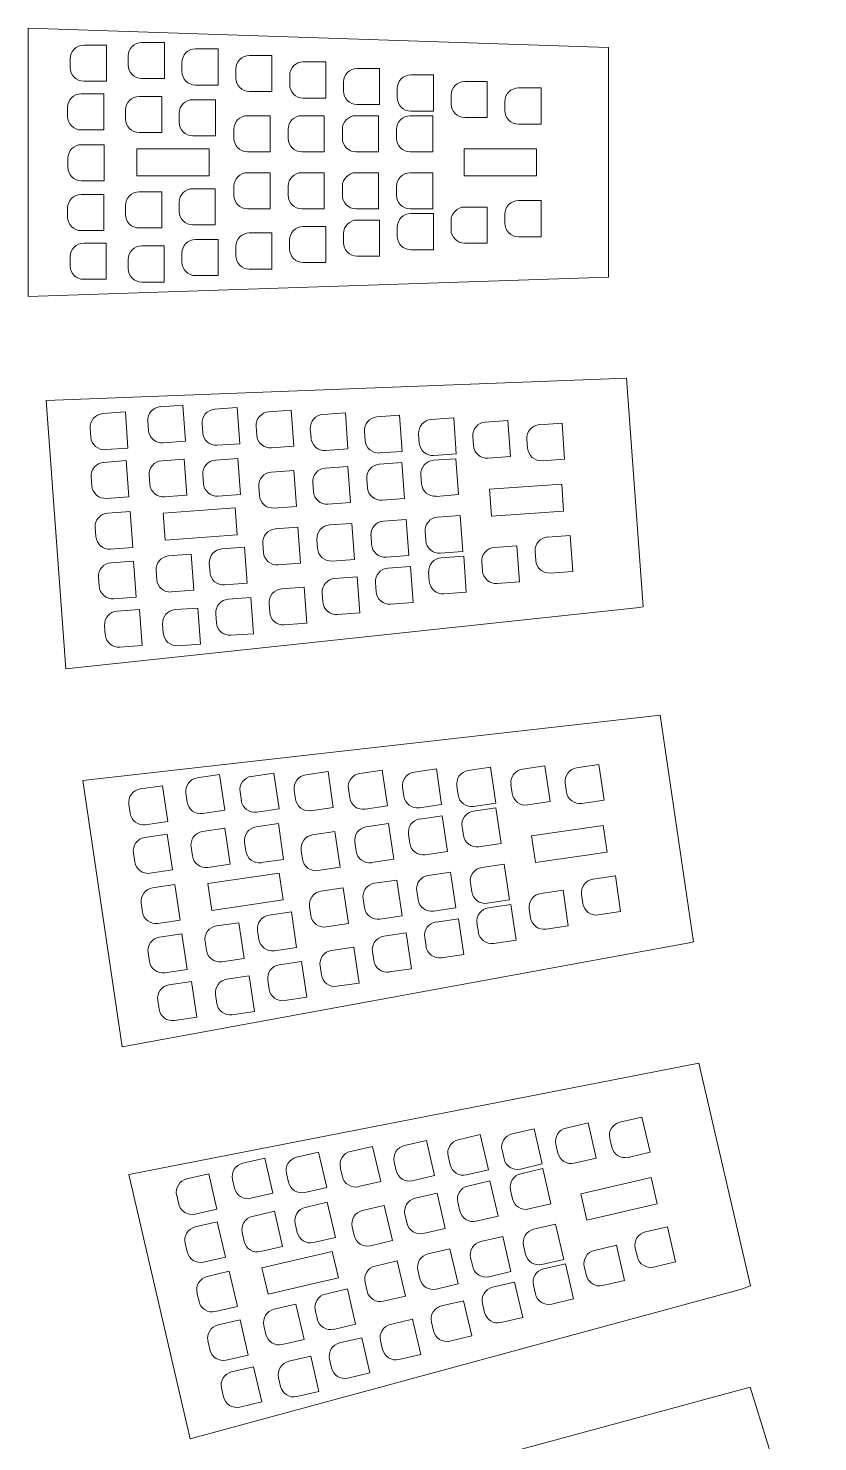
# Model space of a CAD drawing. Header units: millimetres. Extents: x -84 to 575, y 84 to 995.
# Drawn here: x -83.8 to 3.6, y 372.3 to 528.7 of the extents above; entities that cross this region are included whole.
import ezdxf

# ---------------------------------------------------------------- set-up
doc = ezdxf.new("R2010")
doc.units = ezdxf.units.MM

msp = doc.modelspace()

# ---------------------------------------------------------------- linework, layer by layer
at = {"color": 7, "linetype": 'Continuous', "lineweight": 15}
for p, q in [((-83.76, 499.06), (-83.75, 528.74)), ((-83.75, 528.74), (-19.52, 526.59)), ((-77.61, 526.87), (-75.11, 526.87)), ((-75.11, 526.87), (-75.11, 522.87)), ((-72.69, 524.67), (-72.69, 525.67)), ((-71.19, 527.17), (-68.69, 527.17)), ((-68.69, 527.17), (-68.69, 523.17)), ((-65.24, 526.45), (-62.74, 526.45)), ((-62.74, 526.45), (-62.74, 522.45)), ((-59.28, 525.73), (-56.78, 525.73)), ((-56.78, 525.73), (-56.78, 521.73)), ((-19.52, 526.59), (-19.52, 501.2)), ((-79.11, 524.37), (-79.11, 525.37)), ((-66.74, 523.95), (-66.74, 524.95)), ((-60.78, 523.23), (-60.78, 524.23)), ((-53.32, 525.01), (-50.82, 525.01)), ((-50.82, 525.01), (-50.82, 521.01)), ((-47.37, 524.29), (-44.87, 524.29)), ((-44.87, 524.29), (-44.87, 520.29)), ((-75.11, 522.87), (-77.61, 522.87)), ((-68.69, 523.17), (-71.19, 523.17)), ((-54.82, 522.51), (-54.82, 523.51)), ((-48.87, 521.79), (-48.87, 522.79)), ((-41.41, 523.57), (-38.91, 523.57)), ((-38.91, 523.57), (-38.91, 519.57)), ((-35.45, 522.85), (-32.95, 522.85)), ((-32.95, 522.85), (-32.95, 518.85)), ((-77.9, 521.48), (-75.4, 521.48)), ((-75.4, 521.48), (-75.4, 517.48)), ((-71.49, 521.19), (-68.99, 521.19)), ((-68.99, 521.19), (-68.99, 517.19)), ((-62.74, 522.45), (-65.24, 522.45)), ((-56.78, 521.73), (-59.28, 521.73)), ((-50.82, 521.01), (-53.32, 521.01)), ((-42.91, 521.07), (-42.91, 522.07)), ((-36.95, 520.35), (-36.95, 521.35)), ((-29.5, 522.13), (-27, 522.13)), ((-27, 522.13), (-27, 518.13)), ((-79.4, 518.98), (-79.4, 519.98)), ((-72.99, 518.69), (-72.99, 519.69)), ((-65.55, 520.83), (-63.05, 520.83)), ((-63.05, 520.83), (-63.05, 516.83)), ((-44.87, 520.29), (-47.37, 520.29)), ((-38.91, 519.57), (-41.41, 519.57)), ((-31, 519.63), (-31, 520.63)), ((-67.05, 518.33), (-67.05, 519.33)), ((-59.49, 519.06), (-56.99, 519.06)), ((-56.99, 519.06), (-56.99, 515.06)), ((-53.49, 519.06), (-50.99, 519.06)), ((-50.99, 519.06), (-50.99, 515.06)), ((-47.49, 519.06), (-44.99, 519.05)), ((-44.99, 519.05), (-44.99, 515.05)), ((-41.49, 519.05), (-38.99, 519.05)), ((-38.99, 519.05), (-38.99, 515.05)), ((-32.95, 518.85), (-35.45, 518.85)), ((-27, 518.13), (-29.5, 518.13)), ((-75.4, 517.48), (-77.9, 517.48)), ((-68.99, 517.19), (-71.49, 517.19)), ((-63.05, 516.83), (-65.55, 516.83)), ((-60.99, 516.56), (-60.99, 517.56)), ((-54.99, 516.56), (-54.99, 517.56)), ((-48.99, 516.56), (-48.99, 517.56)), ((-42.99, 516.55), (-42.99, 517.55)), ((-77.86, 515.85), (-75.36, 515.85)), ((-75.36, 515.85), (-75.36, 511.85)), ((-71.75, 512.41), (-71.75, 515.41)), ((-71.75, 515.41), (-63.75, 515.41)), ((-63.75, 515.41), (-63.75, 512.41)), ((-56.99, 515.06), (-59.49, 515.06)), ((-50.99, 515.06), (-53.49, 515.06)), ((-44.99, 515.05), (-47.49, 515.06)), ((-38.99, 515.05), (-41.49, 515.05)), ((-35.52, 515.4), (-27.52, 515.39)), ((-35.52, 512.4), (-35.52, 515.4)), ((-27.52, 515.39), (-27.52, 512.39)), ((-79.36, 513.35), (-79.36, 514.35)), ((-75.36, 511.85), (-77.86, 511.85)), ((-63.75, 512.41), (-71.75, 512.41)), ((-59.49, 512.75), (-56.99, 512.75)), ((-56.99, 512.75), (-56.99, 508.75)), ((-53.49, 512.75), (-50.99, 512.75)), ((-50.99, 512.75), (-50.99, 508.75)), ((-47.49, 512.75), (-44.99, 512.75)), ((-44.99, 512.75), (-44.99, 508.75)), ((-41.49, 512.74), (-38.99, 512.74)), ((-38.99, 512.74), (-38.99, 508.74)), ((-27.52, 512.39), (-35.52, 512.4)), ((-77.9, 510.34), (-75.4, 510.34)), ((-75.4, 510.34), (-75.4, 506.34)), ((-71.49, 510.63), (-68.99, 510.63)), ((-68.99, 510.63), (-68.99, 506.63)), ((-65.56, 510.98), (-63.06, 510.98)), ((-63.06, 510.98), (-63.06, 506.98)), ((-60.99, 510.25), (-60.99, 511.25)), ((-54.99, 510.25), (-54.99, 511.25)), ((-48.99, 510.25), (-48.99, 511.25)), ((-42.99, 510.25), (-42.99, 511.25)), ((-79.4, 507.84), (-79.4, 508.84)), ((-72.99, 508.13), (-72.99, 509.13)), ((-67.06, 508.48), (-67.06, 509.48)), ((-56.99, 508.75), (-59.49, 508.75)), ((-50.99, 508.75), (-53.49, 508.75)), ((-44.99, 508.75), (-47.49, 508.75)), ((-38.99, 508.74), (-41.49, 508.74)), ((-35.46, 508.95), (-32.96, 508.95)), ((-32.96, 508.95), (-32.96, 504.95)), ((-29.5, 509.66), (-27, 509.66)), ((-27, 509.66), (-27, 505.66)), ((-63.06, 506.98), (-65.56, 506.98)), ((-47.37, 507.51), (-44.87, 507.51)), ((-44.87, 507.51), (-44.87, 503.51)), ((-41.41, 508.23), (-38.91, 508.23)), ((-38.91, 508.23), (-38.92, 504.23)), ((-36.96, 506.45), (-36.96, 507.45)), ((-31, 507.16), (-31, 508.16)), ((-75.4, 506.34), (-77.9, 506.34)), ((-68.99, 506.63), (-71.49, 506.63)), ((-65.24, 505.36), (-62.74, 505.36)), ((-62.74, 505.36), (-62.74, 501.36)), ((-59.29, 506.08), (-56.79, 506.08)), ((-56.79, 506.08), (-56.79, 502.08)), ((-54.83, 504.3), (-54.83, 505.3)), ((-53.33, 506.8), (-50.83, 506.8)), ((-50.83, 506.8), (-50.83, 502.8)), ((-48.87, 505.01), (-48.87, 506.01)), ((-42.91, 505.73), (-42.91, 506.73)), ((-27, 505.66), (-29.5, 505.66)), ((-77.62, 504.95), (-75.12, 504.95)), ((-75.12, 504.95), (-75.12, 500.95)), ((-71.2, 504.65), (-68.7, 504.65)), ((-68.7, 504.65), (-68.7, 500.65)), ((-66.74, 502.86), (-66.74, 503.86)), ((-60.79, 503.58), (-60.79, 504.58)), ((-38.92, 504.23), (-41.42, 504.23)), ((-32.96, 504.95), (-35.46, 504.95)), ((-79.12, 502.45), (-79.12, 503.45)), ((-72.7, 502.15), (-72.7, 503.15)), ((-50.83, 502.8), (-53.33, 502.8)), ((-44.87, 503.51), (-47.37, 503.51)), ((-19.52, 501.2), (-83.76, 499.06)), ((-75.12, 500.95), (-77.62, 500.95)), ((-68.7, 500.65), (-71.2, 500.65)), ((-62.74, 501.36), (-65.24, 501.36)), ((-56.79, 502.08), (-59.29, 502.08)), ((-81.77, 487.53), (-17.55, 490.02)), ((-17.55, 490.02), (-15.71, 464.71)), ((-79.61, 457.83), (-81.77, 487.53)), ((-69.13, 486.85), (-66.64, 487.04)), ((-66.64, 487.04), (-66.35, 483.05)), ((-63.14, 486.57), (-60.64, 486.75)), ((-60.64, 486.75), (-60.35, 482.76)), ((-75.51, 486.09), (-73.01, 486.27)), ((-73.01, 486.27), (-72.72, 482.28)), ((-70.44, 484.25), (-70.52, 485.25)), ((-64.45, 483.97), (-64.52, 484.97)), ((-57.14, 486.29), (-54.65, 486.47)), ((-54.65, 486.47), (-54.36, 482.48)), ((-51.15, 486), (-48.66, 486.18)), ((-48.66, 486.18), (-48.37, 482.19)), ((-45.16, 485.72), (-42.66, 485.9)), ((-42.66, 485.9), (-42.37, 481.91)), ((-39.16, 485.43), (-36.67, 485.61)), ((-36.67, 485.61), (-36.38, 481.62)), ((-33.17, 485.15), (-30.68, 485.33)), ((-30.68, 485.33), (-30.39, 481.34)), ((-27.18, 484.86), (-24.68, 485.04)), ((-24.68, 485.04), (-24.39, 481.05)), ((-76.82, 483.48), (-76.9, 484.48)), ((-58.46, 483.68), (-58.53, 484.68)), ((-52.46, 483.4), (-52.54, 484.4)), ((-46.47, 483.11), (-46.54, 484.11)), ((-40.48, 482.83), (-40.55, 483.83)), ((-34.48, 482.54), (-34.56, 483.54)), ((-72.72, 482.28), (-75.22, 482.1)), ((-66.35, 483.05), (-68.84, 482.87)), ((-60.35, 482.76), (-62.85, 482.58)), ((-54.36, 482.48), (-56.85, 482.3)), ((-48.37, 482.19), (-50.86, 482.01)), ((-42.37, 481.91), (-44.87, 481.73)), ((-28.49, 482.26), (-28.56, 483.26)), ((-75.4, 480.69), (-72.91, 480.88)), ((-72.91, 480.88), (-72.62, 476.89)), ((-68.99, 480.87), (-66.49, 481.05)), ((-66.49, 481.05), (-66.2, 477.06)), ((-63.04, 480.95), (-60.55, 481.13)), ((-60.55, 481.13), (-60.26, 477.14)), ((-44.89, 480.49), (-42.4, 480.67)), ((-42.4, 480.67), (-42.11, 476.68)), ((-38.91, 480.92), (-36.42, 481.1)), ((-36.38, 481.62), (-38.87, 481.44)), ((-36.42, 481.1), (-36.13, 477.12)), ((-30.39, 481.34), (-32.88, 481.16)), ((-24.39, 481.05), (-26.89, 480.87)), ((-76.72, 478.09), (-76.79, 479.09)), ((-70.3, 478.27), (-70.37, 479.26)), ((-64.36, 478.35), (-64.43, 479.34)), ((-56.86, 479.62), (-54.37, 479.8)), ((-54.37, 479.8), (-54.08, 475.81)), ((-50.88, 480.05), (-48.39, 480.23)), ((-48.39, 480.23), (-48.1, 476.25)), ((-46.21, 477.89), (-46.28, 478.88)), ((-40.23, 478.32), (-40.3, 479.32)), ((-60.26, 477.14), (-62.75, 476.96)), ((-58.18, 477.02), (-58.25, 478.01)), ((-52.19, 477.45), (-52.27, 478.45)), ((-32.69, 477.71), (-24.71, 478.29)), ((-32.48, 474.72), (-32.69, 477.71)), ((-24.71, 478.29), (-24.5, 475.3)), ((-72.62, 476.89), (-75.11, 476.7)), ((-68.83, 475.08), (-60.85, 475.66)), ((-66.2, 477.06), (-68.7, 476.88)), ((-60.85, 475.66), (-60.63, 472.67)), ((-54.08, 475.81), (-56.57, 475.63)), ((-48.1, 476.25), (-50.59, 476.06)), ((-42.11, 476.68), (-44.6, 476.5)), ((-36.13, 477.12), (-38.62, 476.93)), ((-74.96, 475.08), (-72.46, 475.26)), ((-72.46, 475.26), (-72.17, 471.27)), ((-68.61, 472.09), (-68.83, 475.08)), ((-44.44, 474.2), (-41.94, 474.38)), ((-41.94, 474.38), (-41.65, 470.39)), ((-38.45, 474.63), (-35.96, 474.81)), ((-35.96, 474.81), (-35.67, 470.82)), ((-24.5, 475.3), (-32.48, 474.72)), ((-76.27, 472.48), (-76.34, 473.47)), ((-60.63, 472.67), (-68.61, 472.09)), ((-56.41, 473.33), (-53.91, 473.51)), ((-53.91, 473.51), (-53.62, 469.52)), ((-50.42, 473.76), (-47.93, 473.94)), ((-47.93, 473.94), (-47.64, 469.95)), ((-45.75, 471.59), (-45.82, 472.59)), ((-39.77, 472.03), (-39.84, 473.03)), ((-26.27, 472.43), (-23.78, 472.61)), ((-23.78, 472.61), (-23.49, 468.62)), ((-72.17, 471.27), (-74.67, 471.09)), ((-62.33, 471.12), (-59.83, 471.3)), ((-59.83, 471.3), (-59.54, 467.31)), ((-57.72, 470.72), (-57.79, 471.72)), ((-51.74, 471.16), (-51.81, 472.16)), ((-32.16, 471.28), (-29.67, 471.46)), ((-29.67, 471.46), (-29.38, 467.48)), ((-74.59, 469.58), (-72.1, 469.76)), ((-72.1, 469.76), (-71.81, 465.77)), ((-68.22, 470.34), (-65.73, 470.52)), ((-65.73, 470.52), (-65.44, 466.53)), ((-63.64, 468.52), (-63.72, 469.51)), ((-53.62, 469.52), (-56.12, 469.34)), ((-47.64, 469.95), (-50.13, 469.77)), ((-41.65, 470.39), (-44.15, 470.21)), ((-35.67, 470.82), (-38.16, 470.64)), ((-38.05, 470.13), (-35.56, 470.32)), ((-35.56, 470.32), (-35.27, 466.33)), ((-33.48, 468.68), (-33.55, 469.68)), ((-27.59, 469.83), (-27.66, 470.83)), ((-75.91, 466.98), (-75.98, 467.98)), ((-69.54, 467.74), (-69.61, 468.73)), ((-49.83, 467.84), (-47.34, 468.02)), ((-47.34, 468.02), (-47.05, 464.03)), ((-43.94, 468.99), (-41.45, 469.17)), ((-41.45, 469.17), (-41.16, 465.18)), ((-39.37, 467.53), (-39.44, 468.53)), ((-23.49, 468.62), (-25.98, 468.44)), ((-65.44, 466.53), (-67.93, 466.35)), ((-59.54, 467.31), (-62.04, 467.13)), ((-55.72, 466.69), (-53.22, 466.87)), ((-53.22, 466.87), (-52.93, 462.88)), ((-51.14, 465.24), (-51.22, 466.23)), ((-45.25, 466.38), (-45.33, 467.38)), ((-35.27, 466.33), (-37.76, 466.15)), ((-29.38, 467.48), (-31.87, 467.29)), ((-16.11, 464.63), (-79.61, 457.83)), ((-71.81, 465.77), (-74.3, 465.59)), ((-61.61, 465.54), (-59.11, 465.72)), ((-59.11, 465.72), (-58.82, 461.73)), ((-57.03, 464.09), (-57.11, 465.08)), ((-41.16, 465.18), (-43.65, 465)), ((-15.71, 464.71), (-16.11, 464.63)), ((-73.92, 464.23), (-71.43, 464.41)), ((-71.43, 464.41), (-71.14, 460.42)), ((-67.5, 464.39), (-65, 464.57)), ((-65, 464.57), (-64.71, 460.58)), ((-62.92, 462.94), (-62.99, 463.94)), ((-47.05, 464.03), (-49.54, 463.85)), ((-75.23, 461.63), (-75.31, 462.63)), ((-68.81, 461.79), (-68.88, 462.79)), ((-58.82, 461.73), (-61.32, 461.55)), ((-52.93, 462.88), (-55.43, 462.7)), ((-71.14, 460.42), (-73.63, 460.24)), ((-64.71, 460.58), (-67.21, 460.4)), ((-77.7, 445.5), (-13.83, 452.7)), ((-13.83, 452.7), (-10.14, 427.64)), ((-65.05, 445.78), (-62.58, 446.15)), ((-62.58, 446.15), (-61.99, 442.19)), ((-59.05, 445.94), (-56.58, 446.31)), ((-56.58, 446.31), (-55.99, 442.35)), ((-53.05, 446.1), (-50.58, 446.47)), ((-50.58, 446.47), (-50, 442.51)), ((-47.06, 446.26), (-44.58, 446.62)), ((-44.58, 446.62), (-44, 442.67)), ((-41.06, 446.42), (-38.58, 446.78)), ((-38.58, 446.78), (-38, 442.82)), ((-35.06, 446.58), (-32.59, 446.94)), ((-32.59, 446.94), (-32, 442.98)), ((-29.06, 446.73), (-26.59, 447.1)), ((-26.59, 447.1), (-26, 443.14)), ((-23.06, 446.89), (-20.59, 447.26)), ((-20.59, 447.26), (-20.01, 443.3)), ((-73.35, 416), (-77.7, 445.5)), ((-71.35, 444.55), (-68.88, 444.91)), ((-68.88, 444.91), (-68.3, 440.95)), ((-54.17, 443.41), (-54.32, 444.4)), ((-48.17, 443.57), (-48.32, 444.56)), ((-42.18, 443.73), (-42.32, 444.71)), ((-36.18, 443.88), (-36.32, 444.87)), ((-30.18, 444.04), (-30.33, 445.03)), ((-24.18, 444.2), (-24.33, 445.19)), ((-72.47, 441.86), (-72.62, 442.84)), ((-66.17, 443.09), (-66.31, 444.08)), ((-60.17, 443.25), (-60.32, 444.24)), ((-38, 442.82), (-40.47, 442.46)), ((-32, 442.98), (-34.48, 442.62)), ((-26, 443.14), (-28.48, 442.78)), ((-20.01, 443.3), (-22.48, 442.93)), ((-61.99, 442.19), (-64.47, 441.83)), ((-55.99, 442.35), (-58.47, 441.99)), ((-50, 442.51), (-52.47, 442.14)), ((-44, 442.67), (-46.47, 442.3)), ((-40.41, 441.22), (-37.94, 441.59)), ((-37.94, 441.59), (-37.35, 437.63)), ((-34.48, 442.1), (-32, 442.46)), ((-32, 442.46), (-31.42, 438.51)), ((-68.3, 440.95), (-70.77, 440.59)), ((-64.46, 439.82), (-61.99, 440.19)), ((-61.99, 440.19), (-61.41, 436.23)), ((-58.54, 440.34), (-56.07, 440.71)), ((-56.07, 440.71), (-55.49, 436.75)), ((-52.28, 439.47), (-49.81, 439.84)), ((-49.81, 439.84), (-49.23, 435.88)), ((-46.35, 440.35), (-43.87, 440.71)), ((-43.87, 440.71), (-43.29, 436.76)), ((-35.6, 439.41), (-35.74, 440.4)), ((-28.04, 439.35), (-20.12, 440.52)), ((-20.12, 440.52), (-19.69, 437.55)), ((-70.85, 439.18), (-68.38, 439.54)), ((-68.38, 439.54), (-67.79, 435.58)), ((-65.58, 437.13), (-65.73, 438.12)), ((-59.66, 437.65), (-59.81, 438.64)), ((-47.47, 437.66), (-47.61, 438.65)), ((-41.53, 438.53), (-41.68, 439.52)), ((-31.42, 438.51), (-33.89, 438.14)), ((-27.6, 436.39), (-28.04, 439.35)), ((-71.97, 436.49), (-72.12, 437.47)), ((-55.49, 436.75), (-57.96, 436.39)), ((-53.4, 436.78), (-53.55, 437.77)), ((-43.29, 436.76), (-45.76, 436.39)), ((-37.35, 437.63), (-39.83, 437.27)), ((-19.69, 437.55), (-27.6, 436.39)), ((-67.79, 435.58), (-70.27, 435.22)), ((-61.41, 436.23), (-63.88, 435.87)), ((-63.88, 434.07), (-55.97, 435.24)), ((-55.97, 435.24), (-55.53, 432.27)), ((-49.23, 435.88), (-51.7, 435.52)), ((-39.49, 434.98), (-37.02, 435.35)), ((-37.02, 435.35), (-36.43, 431.39)), ((-33.56, 435.86), (-31.08, 436.22)), ((-31.08, 436.22), (-30.5, 432.26)), ((-21.25, 434.56), (-18.77, 434.93)), ((-18.77, 434.93), (-18.19, 430.97)), ((-69.99, 433.61), (-67.52, 433.97)), ((-67.52, 433.97), (-66.94, 430.02)), ((-63.44, 431.1), (-63.88, 434.07)), ((-51.36, 433.23), (-48.89, 433.6)), ((-48.89, 433.6), (-48.31, 429.64)), ((-45.43, 434.11), (-42.95, 434.47)), ((-42.95, 434.47), (-42.37, 430.51)), ((-34.67, 433.17), (-34.82, 434.15)), ((-27.03, 432.98), (-24.56, 433.35)), ((-24.56, 433.35), (-23.98, 429.39)), ((-71.11, 430.92), (-71.26, 431.91)), ((-55.53, 432.27), (-63.44, 431.1)), ((-46.55, 431.41), (-46.69, 432.4)), ((-40.61, 432.29), (-40.76, 433.28)), ((-30.5, 432.26), (-32.97, 431.9)), ((-32.82, 431.4), (-30.35, 431.77)), ((-30.35, 431.77), (-29.77, 427.81)), ((-22.36, 431.87), (-22.51, 432.86)), ((-57.11, 430.59), (-54.63, 430.96)), ((-54.63, 430.96), (-54.05, 427)), ((-52.48, 430.54), (-52.63, 431.53)), ((-42.37, 430.51), (-44.84, 430.15)), ((-36.43, 431.39), (-38.91, 431.02)), ((-28.15, 430.29), (-28.3, 431.28)), ((-18.19, 430.97), (-20.66, 430.6)), ((-66.94, 430.02), (-69.41, 429.65)), ((-62.92, 429.38), (-60.45, 429.74)), ((-60.45, 429.74), (-59.87, 425.79)), ((-58.23, 427.9), (-58.37, 428.89)), ((-48.31, 429.64), (-50.78, 429.27)), ((-38.61, 429.82), (-36.14, 430.19)), ((-36.14, 430.19), (-35.55, 426.23)), ((-33.94, 428.71), (-34.09, 429.7)), ((-23.98, 429.39), (-26.45, 429.03)), ((-10.62, 427.51), (-73.35, 416)), ((-69.23, 428.16), (-66.75, 428.52)), ((-66.75, 428.52), (-66.17, 424.56)), ((-64.04, 426.69), (-64.19, 427.68)), ((-44.4, 428.24), (-41.93, 428.61)), ((-41.93, 428.61), (-41.34, 424.65)), ((-39.73, 427.13), (-39.88, 428.12)), ((-29.77, 427.81), (-32.24, 427.45)), ((-10.14, 427.64), (-10.62, 427.51)), ((-70.35, 425.46), (-70.49, 426.45)), ((-59.87, 425.79), (-62.34, 425.42)), ((-54.05, 427), (-56.52, 426.63)), ((-50.19, 426.66), (-47.71, 427.03)), ((-47.71, 427.03), (-47.13, 423.07)), ((-45.52, 425.55), (-45.66, 426.54)), ((-35.55, 426.23), (-38.03, 425.87)), ((-66.17, 424.56), (-68.64, 424.2)), ((-55.98, 425.08), (-53.5, 425.45)), ((-53.5, 425.45), (-52.92, 421.49)), ((-51.31, 423.97), (-51.45, 424.96)), ((-41.34, 424.65), (-43.82, 424.29)), ((-68.16, 422.87), (-65.68, 423.23)), ((-65.68, 423.23), (-65.1, 419.28)), ((-61.76, 423.5), (-59.29, 423.87)), ((-59.29, 423.87), (-58.71, 419.91)), ((-57.09, 422.39), (-57.24, 423.38)), ((-47.13, 423.07), (-49.6, 422.71)), ((-69.28, 420.18), (-69.42, 421.17)), ((-62.88, 420.81), (-63.03, 421.8)), ((-52.92, 421.49), (-55.39, 421.13)), ((-65.1, 419.28), (-67.57, 418.91)), ((-58.71, 419.91), (-61.18, 419.55)), ((-72.62, 401.87), (-9.54, 414.21)), ((-9.54, 414.21), (-3.81, 389.54)), ((-30.2, 406.37), (-27.76, 406.94)), ((-27.76, 406.94), (-26.86, 403.04)), ((-24.23, 407.02), (-21.8, 407.59)), ((-21.8, 407.59), (-20.89, 403.69)), ((-18.27, 407.67), (-15.83, 408.24)), ((-15.83, 408.24), (-14.93, 404.34)), ((-42.13, 405.08), (-39.69, 405.64)), ((-39.69, 405.64), (-38.79, 401.75)), ((-36.16, 405.73), (-33.73, 406.29)), ((-33.73, 406.29), (-32.82, 402.4)), ((-25.13, 404.25), (-25.36, 405.22)), ((-19.16, 404.9), (-19.39, 405.87)), ((-60.02, 403.13), (-57.59, 403.7)), ((-57.59, 403.7), (-56.68, 399.8)), ((-54.06, 403.78), (-51.62, 404.35)), ((-51.62, 404.35), (-50.72, 400.45)), ((-48.09, 404.43), (-45.66, 404.99)), ((-45.66, 404.99), (-44.75, 401.1)), ((-37.06, 402.95), (-37.29, 403.93)), ((-31.09, 403.6), (-31.32, 404.57)), ((-20.89, 403.69), (-23.33, 403.13)), ((-14.93, 404.34), (-17.36, 403.77)), ((-48.99, 401.65), (-49.22, 402.63)), ((-43.02, 402.3), (-43.25, 403.28)), ((-32.82, 402.4), (-35.26, 401.83)), ((-26.86, 403.04), (-29.29, 402.48)), ((-29.25, 401.96), (-26.82, 402.53)), ((-26.82, 402.53), (-25.91, 398.63)), ((-65.83, 372.63), (-72.62, 401.87)), ((-66.21, 401.38), (-63.77, 401.95)), ((-63.77, 401.95), (-62.87, 398.05)), ((-60.92, 400.36), (-61.14, 401.33)), ((-54.95, 401.01), (-55.18, 401.98)), ((-44.75, 401.1), (-47.19, 400.53)), ((-38.79, 401.75), (-41.22, 401.18)), ((-35.1, 400.6), (-32.66, 401.17)), ((-32.66, 401.17), (-31.75, 397.27)), ((-22.61, 399.75), (-14.82, 401.56)), ((-14.82, 401.56), (-14.14, 398.64)), ((-67.1, 398.61), (-67.33, 399.58)), ((-56.68, 399.8), (-59.12, 399.24)), ((-50.72, 400.45), (-53.15, 399.88)), ((-40.94, 399.24), (-38.5, 399.81)), ((-38.5, 399.81), (-37.6, 395.91)), ((-30.15, 399.19), (-30.37, 400.16)), ((-21.93, 396.83), (-22.61, 399.75)), ((-62.87, 398.05), (-65.3, 397.49)), ((-58.95, 397.24), (-56.52, 397.81)), ((-56.52, 397.81), (-55.61, 393.91)), ((-53.09, 398.24), (-50.66, 398.81)), ((-50.66, 398.81), (-49.75, 394.91)), ((-46.78, 397.89), (-44.35, 398.45)), ((-44.35, 398.45), (-43.44, 394.56)), ((-41.83, 396.47), (-42.06, 397.44)), ((-35.99, 397.83), (-36.22, 398.8)), ((-25.91, 398.63), (-28.35, 398.06)), ((-14.14, 398.64), (-21.93, 396.83)), ((-65.27, 396.07), (-62.83, 396.64)), ((-62.83, 396.64), (-61.92, 392.74)), ((-53.99, 395.47), (-54.22, 396.44)), ((-47.68, 395.11), (-47.91, 396.09)), ((-37.6, 395.91), (-40.03, 395.35)), ((-31.75, 397.27), (-34.19, 396.71)), ((-27.82, 395.81), (-25.39, 396.38)), ((-25.39, 396.38), (-24.48, 392.48)), ((-15.45, 395.53), (-13.01, 396.1)), ((-13.01, 396.1), (-12.11, 392.2)), ((-66.16, 393.3), (-66.39, 394.27)), ((-59.85, 394.47), (-60.08, 395.44)), ((-49.75, 394.91), (-52.19, 394.34)), ((-43.44, 394.56), (-45.88, 393.99)), ((-33.67, 394.46), (-31.23, 395.02)), ((-31.23, 395.02), (-30.33, 391.13)), ((-61.92, 392.74), (-64.36, 392.18)), ((-55.61, 393.91), (-58.05, 393.34)), ((-57.9, 391.55), (-50.11, 393.36)), ((-50.11, 393.36), (-49.43, 390.44)), ((-39.51, 393.1), (-37.08, 393.66)), ((-37.08, 393.66), (-36.17, 389.77)), ((-34.56, 391.68), (-34.79, 392.66)), ((-28.72, 393.04), (-28.94, 394.01)), ((-21.09, 393.48), (-18.65, 394.05)), ((-18.65, 394.05), (-17.75, 390.15)), ((-16.34, 392.76), (-16.57, 393.73)), ((-63.95, 390.59), (-61.52, 391.16)), ((-61.52, 391.16), (-60.61, 387.26)), ((-57.22, 388.63), (-57.9, 391.55)), ((-45.36, 391.74), (-42.92, 392.31)), ((-42.92, 392.31), (-42.02, 388.41)), ((-40.41, 390.32), (-40.63, 391.3)), ((-30.33, 391.13), (-32.76, 390.56)), ((-24.48, 392.48), (-26.92, 391.92)), ((-26.73, 391.43), (-24.29, 392)), ((-24.29, 392), (-23.39, 388.1)), ((-21.98, 390.71), (-22.21, 391.68)), ((-12.11, 392.2), (-14.54, 391.63)), ((-49.43, 390.44), (-57.22, 388.63)), ((-46.25, 388.97), (-46.48, 389.94)), ((-36.17, 389.77), (-38.61, 389.2)), ((-32.37, 389.39), (-29.93, 389.95)), ((-29.93, 389.95), (-29.03, 386.06)), ((-27.62, 388.66), (-27.85, 389.63)), ((-17.75, 390.15), (-20.18, 389.59)), ((-3.81, 389.54), (-4.83, 389.17)), ((-4.83, 389.17), (-65.83, 372.63)), ((-64.85, 387.82), (-65.08, 388.79)), ((-50.86, 388.64), (-48.43, 389.21)), ((-48.43, 389.21), (-47.52, 385.31)), ((-42.02, 388.41), (-44.45, 387.84)), ((-23.39, 388.1), (-25.82, 387.54)), ((-60.61, 387.26), (-63.05, 386.7)), ((-56.56, 386.96), (-54.13, 387.52)), ((-54.13, 387.52), (-53.22, 383.63)), ((-51.76, 385.87), (-51.99, 386.84)), ((-38.01, 387.34), (-35.57, 387.9)), ((-35.57, 387.9), (-34.67, 384.01)), ((-33.26, 386.61), (-33.49, 387.59)), ((-62.74, 385.22), (-60.31, 385.79)), ((-60.31, 385.79), (-59.4, 381.89)), ((-57.46, 384.18), (-57.69, 385.16)), ((-47.52, 385.31), (-49.96, 384.74)), ((-43.65, 385.29), (-41.21, 385.86)), ((-41.21, 385.86), (-40.31, 381.96)), ((-38.9, 384.56), (-39.13, 385.54)), ((-29.03, 386.06), (-31.46, 385.49)), ((-63.64, 382.45), (-63.87, 383.42)), ((-53.22, 383.63), (-55.66, 383.06)), ((-49.29, 383.24), (-46.85, 383.81)), ((-46.85, 383.81), (-45.95, 379.91)), ((-44.54, 382.52), (-44.77, 383.49)), ((-34.67, 384.01), (-37.1, 383.44)), ((-59.4, 381.89), (-61.84, 381.32)), ((-54.93, 381.2), (-52.49, 381.76)), ((-52.49, 381.76), (-51.59, 377.86)), ((-40.31, 381.96), (-42.74, 381.39)), ((-61.25, 380.04), (-58.81, 380.6)), ((-58.81, 380.6), (-57.91, 376.71)), ((-50.18, 380.47), (-50.41, 381.44)), ((-55.82, 378.42), (-56.05, 379.39)), ((-45.95, 379.91), (-48.38, 379.35)), ((-65.91, 361.53), (-3.87, 378.34)), ((-62.14, 377.26), (-62.37, 378.24)), ((-51.59, 377.86), (-54.02, 377.3)), ((-3.87, 378.34), (3.63, 354.2)), ((-57.91, 376.71), (-60.34, 376.14))]:
    msp.add_line(p, q, dxfattribs=at)
for centre, start, end in [((-77.61, 525.37), 89.9822, 179.9822), ((-71.19, 525.67), 89.9822, 179.9822), ((-65.24, 524.95), 89.9822, 179.9822), ((-59.28, 524.23), 89.9822, 179.9822), ((-77.61, 524.37), 179.9822, 269.9822), ((-71.19, 524.67), 179.9822, 269.9822), ((-53.32, 523.51), 89.9822, 179.9822), ((-47.37, 522.79), 89.9822, 179.9822), ((-65.24, 523.95), 179.9822, 269.9822), ((-59.28, 523.23), 179.9822, 269.9822), ((-53.32, 522.51), 179.9822, 269.9822), ((-41.41, 522.07), 89.9822, 179.9822), ((-35.45, 521.35), 89.9822, 179.9822), ((-77.9, 519.98), 89.9822, 179.9822), ((-71.49, 519.69), 89.9822, 179.9822), ((-47.37, 521.79), 179.9822, 269.9822), ((-41.41, 521.07), 179.9822, 269.9822), ((-29.5, 520.63), 89.9822, 179.9822), ((-65.55, 519.33), 89.9822, 179.9822), ((-35.45, 520.35), 179.9822, 269.9822), ((-29.5, 519.63), 179.9822, 269.9822), ((-77.9, 518.98), 179.9822, 269.9822), ((-71.49, 518.69), 179.9822, 269.9822), ((-65.55, 518.33), 179.9822, 269.9822), ((-59.49, 517.56), 89.9822, 179.9822), ((-53.49, 517.56), 89.9822, 179.9822), ((-47.49, 517.56), 89.9822, 179.9822), ((-41.49, 517.55), 89.9822, 179.9822), ((-59.49, 516.56), 179.9822, 269.9822), ((-53.49, 516.56), 179.9822, 269.9822), ((-47.49, 516.56), 179.9822, 269.9822), ((-41.49, 516.55), 179.9822, 269.9822), ((-77.86, 514.35), 89.9822, 179.9822), ((-77.86, 513.35), 179.9822, 269.9822), ((-59.49, 511.25), 89.9822, 179.9822), ((-53.49, 511.25), 89.9822, 179.9822), ((-47.49, 511.25), 89.9822, 179.9822), ((-41.49, 511.24), 89.9822, 179.9822), ((-77.9, 508.84), 89.9822, 179.9822), ((-71.49, 509.13), 89.9822, 179.9822), ((-65.56, 509.48), 89.9822, 179.9822), ((-59.49, 510.25), 179.9822, 269.9822), ((-53.49, 510.25), 179.9822, 269.9822), ((-47.49, 510.25), 179.9822, 269.9822), ((-41.49, 510.24), 179.9822, 269.9822), ((-65.56, 508.48), 179.9822, 269.9822), ((-35.46, 507.45), 89.9822, 179.9822), ((-29.5, 508.16), 89.9822, 179.9822), ((-77.9, 507.84), 179.9822, 269.9822), ((-71.49, 508.13), 179.9822, 269.9822), ((-47.37, 506.01), 89.9822, 179.9822), ((-41.41, 506.73), 89.9822, 179.9822), ((-29.5, 507.16), 179.9822, 269.9822), ((-65.24, 503.86), 89.9822, 179.9822), ((-59.29, 504.58), 89.9822, 179.9822), ((-53.33, 505.3), 89.9822, 179.9822), ((-41.41, 505.73), 179.9822, 269.9822), ((-35.46, 506.45), 179.9822, 269.9822), ((-77.62, 503.45), 89.9822, 179.9822), ((-71.2, 503.15), 89.9822, 179.9822), ((-53.33, 504.3), 179.9822, 269.9822), ((-47.37, 505.01), 179.9822, 269.9822), ((-77.62, 502.45), 179.9822, 269.9822), ((-65.24, 502.86), 179.9822, 269.9822), ((-59.29, 503.58), 179.9822, 269.9822), ((-71.2, 502.15), 179.9822, 269.9822), ((-69.02, 485.36), 94.1576, 184.1576), ((-63.03, 485.07), 94.1576, 184.1576), ((-75.4, 484.59), 94.1576, 184.1576), ((-57.03, 484.79), 94.1576, 184.1576), ((-51.04, 484.5), 94.1576, 184.1576), ((-45.05, 484.22), 94.1576, 184.1576), ((-39.05, 483.94), 94.1576, 184.1576), ((-33.06, 483.65), 94.1576, 184.1576), ((-75.33, 483.59), 184.1576, 274.1576), ((-68.95, 484.36), 184.1576, 274.1576), ((-62.95, 484.08), 184.1576, 274.1576), ((-56.96, 483.79), 184.1576, 274.1576), ((-50.97, 483.51), 184.1576, 274.1576), ((-27.07, 483.37), 94.1576, 184.1576), ((-44.97, 483.22), 184.1576, 274.1576), ((-38.98, 482.94), 184.1576, 274.1576), ((-32.99, 482.65), 184.1576, 274.1576), ((-26.99, 482.37), 184.1576, 274.1576), ((-75.29, 479.2), 94.1576, 184.1576), ((-68.88, 479.37), 94.1576, 184.1576), ((-62.93, 479.45), 94.1576, 184.1576), ((-44.79, 478.99), 94.1576, 184.1576), ((-38.8, 479.43), 94.1576, 184.1576), ((-56.75, 478.12), 94.1576, 184.1576), ((-50.77, 478.56), 94.1576, 184.1576), ((-75.22, 478.2), 184.1576, 274.1576), ((-68.8, 478.37), 184.1576, 274.1576), ((-62.86, 478.45), 184.1576, 274.1576), ((-50.7, 477.56), 184.1576, 274.1576), ((-44.71, 478), 184.1576, 274.1576), ((-38.73, 478.43), 184.1576, 274.1576), ((-56.68, 477.13), 184.1576, 274.1576), ((-74.85, 473.58), 94.1576, 184.1576), ((-44.33, 472.7), 94.1576, 184.1576), ((-38.34, 473.14), 94.1576, 184.1576), ((-74.77, 472.58), 184.1576, 274.1576), ((-56.3, 471.83), 94.1576, 184.1576), ((-50.31, 472.27), 94.1576, 184.1576), ((-62.22, 469.62), 94.1576, 184.1576), ((-50.24, 471.27), 184.1576, 274.1576), ((-44.26, 471.7), 184.1576, 274.1576), ((-38.27, 472.14), 184.1576, 274.1576), ((-32.05, 469.79), 94.1576, 184.1576), ((-26.16, 470.94), 94.1576, 184.1576), ((-74.49, 468.09), 94.1576, 184.1576), ((-68.11, 468.84), 94.1576, 184.1576), ((-56.22, 470.83), 184.1576, 274.1576), ((-37.94, 468.64), 94.1576, 184.1576), ((-26.09, 469.94), 184.1576, 274.1576), ((-62.15, 468.62), 184.1576, 274.1576), ((-49.72, 466.34), 94.1576, 184.1576), ((-43.83, 467.49), 94.1576, 184.1576), ((-31.98, 468.79), 184.1576, 274.1576), ((-74.41, 467.09), 184.1576, 274.1576), ((-68.04, 467.84), 184.1576, 274.1576), ((-55.61, 465.19), 94.1576, 184.1576), ((-43.76, 466.49), 184.1576, 274.1576), ((-37.87, 467.64), 184.1576, 274.1576), ((-61.5, 464.05), 94.1576, 184.1576), ((-49.65, 465.34), 184.1576, 274.1576), ((-73.81, 462.73), 94.1576, 184.1576), ((-67.39, 462.9), 94.1576, 184.1576), ((-55.54, 464.2), 184.1576, 274.1576), ((-73.74, 461.74), 184.1576, 274.1576), ((-67.31, 461.9), 184.1576, 274.1576), ((-61.43, 463.05), 184.1576, 274.1576), ((-58.83, 444.46), 98.3881, 188.3881), ((-52.83, 444.62), 98.3881, 188.3881), ((-46.84, 444.78), 98.3881, 188.3881), ((-40.84, 444.93), 98.3881, 188.3881), ((-34.84, 445.09), 98.3881, 188.3881), ((-28.84, 445.25), 98.3881, 188.3881), ((-22.84, 445.41), 98.3881, 188.3881), ((-71.14, 443.06), 98.3881, 188.3881), ((-64.83, 444.3), 98.3881, 188.3881), ((-64.68, 443.31), 188.3881, 278.3881), ((-58.69, 443.47), 188.3881, 278.3881), ((-52.69, 443.63), 188.3881, 278.3881), ((-46.69, 443.79), 188.3881, 278.3881), ((-40.69, 443.94), 188.3881, 278.3881), ((-34.69, 444.1), 188.3881, 278.3881), ((-28.7, 444.26), 188.3881, 278.3881), ((-22.7, 444.42), 188.3881, 278.3881), ((-70.99, 442.07), 188.3881, 278.3881), ((-40.19, 439.74), 98.3881, 188.3881), ((-34.26, 440.61), 98.3881, 188.3881), ((-64.25, 438.34), 98.3881, 188.3881), ((-58.32, 438.86), 98.3881, 188.3881), ((-46.13, 438.86), 98.3881, 188.3881), ((-70.63, 437.69), 98.3881, 188.3881), ((-52.06, 437.99), 98.3881, 188.3881), ((-40.05, 438.75), 188.3881, 278.3881), ((-34.11, 439.63), 188.3881, 278.3881), ((-70.49, 436.7), 188.3881, 278.3881), ((-64.1, 437.35), 188.3881, 278.3881), ((-58.18, 437.87), 188.3881, 278.3881), ((-51.92, 437), 188.3881, 278.3881), ((-45.98, 437.87), 188.3881, 278.3881), ((-39.27, 433.5), 98.3881, 188.3881), ((-33.34, 434.37), 98.3881, 188.3881), ((-69.77, 432.13), 98.3881, 188.3881), ((-45.21, 432.62), 98.3881, 188.3881), ((-21.03, 433.08), 98.3881, 188.3881), ((-51.14, 431.75), 98.3881, 188.3881), ((-39.13, 432.51), 188.3881, 278.3881), ((-33.19, 433.38), 188.3881, 278.3881), ((-26.82, 431.5), 98.3881, 188.3881), ((-20.88, 432.09), 188.3881, 278.3881), ((-69.63, 431.14), 188.3881, 278.3881), ((-56.89, 429.11), 98.3881, 188.3881), ((-51, 430.76), 188.3881, 278.3881), ((-45.06, 431.63), 188.3881, 278.3881), ((-32.6, 429.92), 98.3881, 188.3881), ((-26.67, 430.51), 188.3881, 278.3881), ((-62.71, 427.9), 98.3881, 188.3881), ((-38.39, 428.34), 98.3881, 188.3881), ((-32.46, 428.93), 188.3881, 278.3881), ((-69.01, 426.67), 98.3881, 188.3881), ((-56.74, 428.12), 188.3881, 278.3881), ((-44.18, 426.76), 98.3881, 188.3881), ((-38.25, 427.35), 188.3881, 278.3881), ((-62.56, 426.91), 188.3881, 278.3881), ((-49.97, 425.18), 98.3881, 188.3881), ((-44.03, 425.77), 188.3881, 278.3881), ((-68.86, 425.68), 188.3881, 278.3881), ((-55.76, 423.6), 98.3881, 188.3881), ((-49.82, 424.19), 188.3881, 278.3881), ((-67.94, 421.38), 98.3881, 188.3881), ((-61.54, 422.02), 98.3881, 188.3881), ((-55.61, 422.61), 188.3881, 278.3881), ((-61.4, 421.03), 188.3881, 278.3881), ((-67.79, 420.4), 188.3881, 278.3881), ((-23.89, 405.56), 103.0804, 193.0804), ((-17.93, 406.21), 103.0804, 193.0804), ((-35.82, 404.26), 103.0804, 193.0804), ((-29.86, 404.91), 103.0804, 193.0804), ((-53.72, 402.32), 103.0804, 193.0804), ((-47.75, 402.97), 103.0804, 193.0804), ((-41.79, 403.62), 103.0804, 193.0804), ((-23.67, 404.59), 193.0804, 283.0804), ((-17.7, 405.24), 193.0804, 283.0804), ((-59.68, 401.67), 103.0804, 193.0804), ((-41.56, 402.64), 193.0804, 283.0804), ((-35.6, 403.29), 193.0804, 283.0804), ((-29.63, 403.94), 193.0804, 283.0804), ((-65.87, 399.92), 103.0804, 193.0804), ((-53.49, 401.35), 193.0804, 283.0804), ((-47.53, 401.99), 193.0804, 283.0804), ((-34.76, 399.14), 103.0804, 193.0804), ((-28.91, 400.5), 103.0804, 193.0804), ((-59.46, 400.7), 193.0804, 283.0804), ((-40.6, 397.78), 103.0804, 193.0804), ((-28.69, 399.52), 193.0804, 283.0804), ((-65.64, 398.95), 193.0804, 283.0804), ((-52.75, 396.78), 103.0804, 193.0804), ((-46.44, 396.42), 103.0804, 193.0804), ((-34.53, 398.17), 193.0804, 283.0804), ((-64.93, 394.61), 103.0804, 193.0804), ((-58.61, 395.78), 103.0804, 193.0804), ((-40.37, 396.81), 193.0804, 283.0804), ((-27.48, 394.35), 103.0804, 193.0804), ((-58.39, 394.8), 193.0804, 283.0804), ((-52.53, 395.81), 193.0804, 283.0804), ((-46.22, 395.45), 193.0804, 283.0804), ((-33.33, 393), 103.0804, 193.0804), ((-15.11, 394.07), 103.0804, 193.0804), ((-64.7, 393.64), 193.0804, 283.0804), ((-39.17, 391.64), 103.0804, 193.0804), ((-27.26, 393.38), 193.0804, 283.0804), ((-20.75, 392.02), 103.0804, 193.0804), ((-14.88, 393.1), 193.0804, 283.0804), ((-45.02, 390.28), 103.0804, 193.0804), ((-33.1, 392.02), 193.0804, 283.0804), ((-26.39, 389.97), 103.0804, 193.0804), ((-63.61, 389.13), 103.0804, 193.0804), ((-38.95, 390.66), 193.0804, 283.0804), ((-20.52, 391.05), 193.0804, 283.0804), ((-50.52, 387.18), 103.0804, 193.0804), ((-44.79, 389.31), 193.0804, 283.0804), ((-32.03, 387.93), 103.0804, 193.0804), ((-26.16, 389), 193.0804, 283.0804), ((-63.39, 388.16), 193.0804, 283.0804), ((-56.22, 385.49), 103.0804, 193.0804), ((-37.67, 385.88), 103.0804, 193.0804), ((-31.8, 386.95), 193.0804, 283.0804), ((-62.4, 383.76), 103.0804, 193.0804), ((-50.3, 386.21), 193.0804, 283.0804), ((-43.31, 383.83), 103.0804, 193.0804), ((-56, 384.52), 193.0804, 283.0804), ((-37.44, 384.9), 193.0804, 283.0804), ((-62.18, 382.79), 193.0804, 283.0804), ((-48.95, 381.78), 103.0804, 193.0804), ((-43.08, 382.86), 193.0804, 283.0804), ((-54.59, 379.73), 103.0804, 193.0804), ((-48.72, 380.81), 193.0804, 283.0804), ((-60.91, 378.58), 103.0804, 193.0804), ((-60.68, 377.6), 193.0804, 283.0804), ((-54.36, 378.76), 193.0804, 283.0804)]:
    msp.add_arc(centre, 1.5, start, end, dxfattribs=at)

doc.saveas('drawing.dxf')
